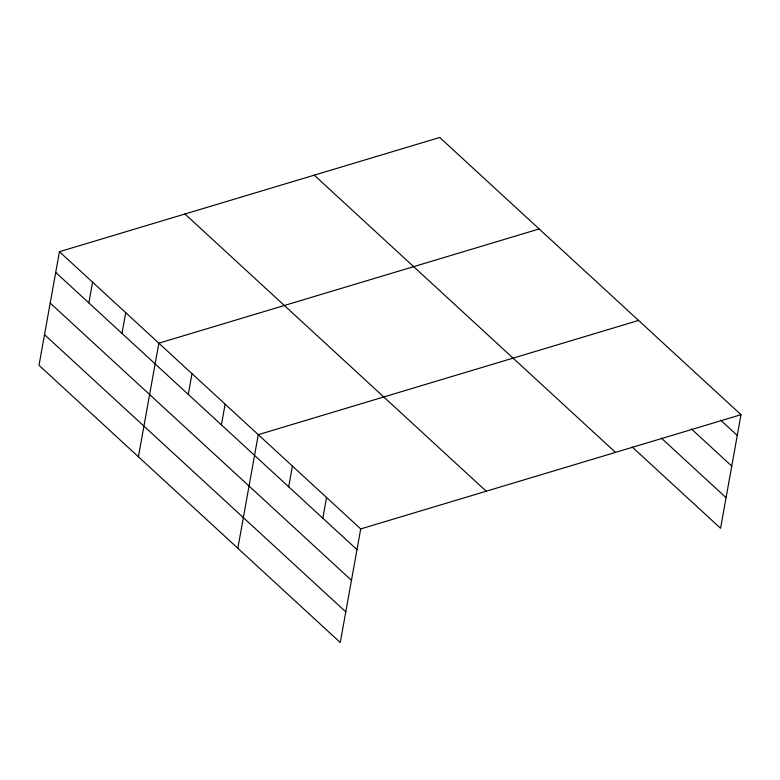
<?xml version="1.0" encoding="UTF-8"?>
<svg xmlns="http://www.w3.org/2000/svg" width="780" height="780" viewBox="0 0 780 780"><rect width="100%" height="100%" fill="white"/><g stroke="black" fill="none" stroke-linecap="round" stroke-linejoin="round"><path stroke-width="1.17" d="M59.436 251.696L39 365.303L340.265 642.525L360.711 528.918L59.436 251.696L439.735 137.475L741 414.697L720.564 528.304L632.131 446.94M88.852 302.923L92.576 282.194M121.992 333.421L125.716 312.683M138.421 456.787L158.857 343.18L539.146 228.959M188.272 394.407L191.997 373.678M221.413 424.905L225.137 404.167M237.841 548.262L258.277 434.665L638.567 320.444M288.688 486.817L292.422 466.079M322.832 518.232L326.566 497.503M360.711 528.918L741 414.697M720.632 420.127L737.266 435.435M691.48 429.019L731.757 466.079M661.284 438.038L726.073 497.659M314.233 175.168L615.508 452.39M184.938 214.003L486.203 491.224M55.712 272.425L356.977 549.646M50.193 303.079L351.468 580.3M44.518 334.649L345.784 611.871"/></g></svg>
